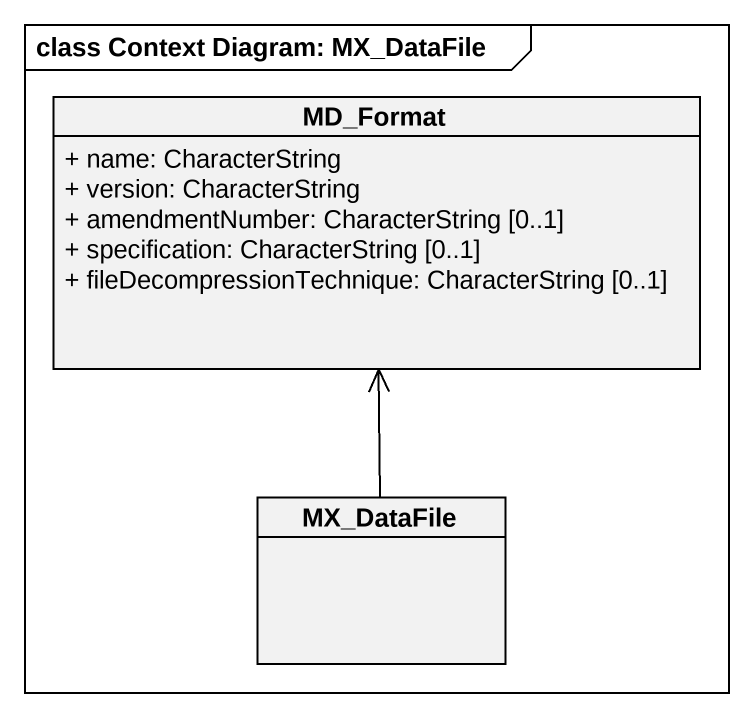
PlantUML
@startuml
mainframe class Context Diagram: MX_DataFile
hide circle
hide empty members
skinparam classAttributeIconSize 0
class MD_Format {
  + name: CharacterString
  + version: CharacterString
  + amendmentNumber: CharacterString [0..1]
  + specification: CharacterString [0..1]
  + fileDecompressionTechnique: CharacterString [0..1]
}
class MX_DataFile
MX_DataFile -up-> MD_Format
@enduml
